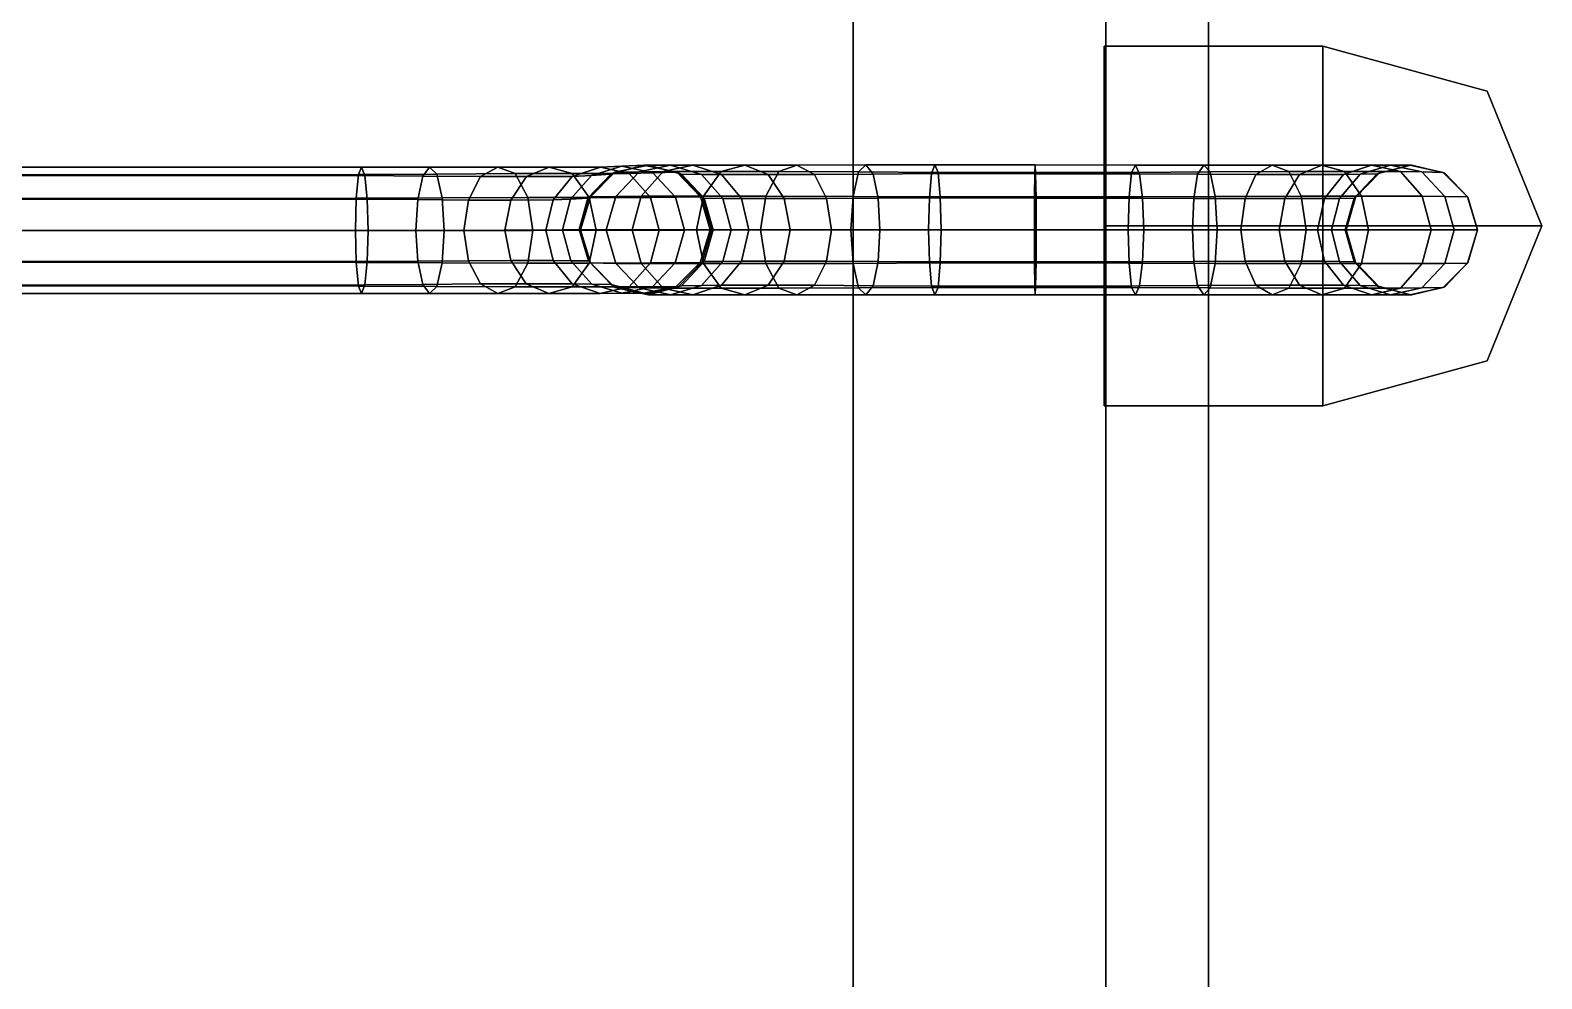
# Model space of a CAD drawing. Extents: x -9.3 to 15.5, y -7 to 5.4.
# Drawn here: x 13.558 to 14.754, y -0.292 to 0.458 of the extents above; entities that cross this region are included whole.
import ezdxf

# ---------------------------------------------------------------- set-up
doc = ezdxf.new("R2010")
doc.units = 0

msp = doc.modelspace()

# ---------------------------------------------------------------- linework, layer by layer
for points in [[(14.2088, 4.8, 5.5), (14.2088, -3.8, 5.5), (14.4902, -4.0814, 5.5), (14.4902, 5.0814, 5.5)], [(14.4902, 5.0814, 5.2631), (14.4902, -4.0814, 5.2631), (14.4088, -4, 5.2631), (14.4088, 5, 5.2631)], [(14.4902, 5.0814, 5.2631), (14.4902, 5.0814, 5.5), (14.4902, -4.0814, 5.5), (14.4902, -4.0814, 5.2631)], [(14.4088, -4, 1.1), (14.4088, -4), (14.4088, 5), (14.4088, 5, 1.1)], [(14.4088, -4, 5.2631), (14.4088, -4, 1.1), (14.4088, 5, 1.1), (14.4088, 5, 5.2631)], [(14.2088, -3.8, 4.7), (14.2088, 4.8, 4.7), (5.6088, 4.8, 4.7), (5.6088, -3.8, 4.7)], [(14.2088, 4.8, 4.7), (14.2088, -3.8, 4.7), (14.2088, -3.8, 5.5), (14.2088, 4.8, 5.5)], [(14.5807, 0.4457, 2.4909), (14.4076, 0.4457, 2.4909), (14.4076, 0.4457, 2.5937), (14.5807, 0.4457, 2.5937)], [(14.5807, 0.4457, 2.4909), (14.5807, 0.4457, 2.3881), (14.4076, 0.4457, 2.3881), (14.4076, 0.4457, 2.4909)], [(14.5807, 0.3035, 2.3881), (14.4076, 0.3035, 2.3881), (14.4076, 0.4457, 2.3881), (14.5807, 0.4457, 2.3881)], [(14.5807, 0.3035, 2.5937), (14.5807, 0.4457, 2.5937), (14.4076, 0.4457, 2.5937), (14.4076, 0.3035, 2.5937)], [(14.5807, 0.4457, 2.4909), (14.5807, 0.4457, 2.5937), (14.7106, 0.4101, 2.5937), (14.7106, 0.4101, 2.4909)], [(14.5807, 0.4457, 2.4909), (14.7106, 0.4101, 2.4909), (14.7106, 0.4101, 2.3881), (14.5807, 0.4457, 2.3881)], [(14.5807, 0.3035, 2.3881), (14.5807, 0.4457, 2.3881), (14.7106, 0.4101, 2.3881), (14.7538, 0.3035, 2.3881)], [(14.5807, 0.3035, 2.5937), (14.7538, 0.3035, 2.5937), (14.7106, 0.4101, 2.5937), (14.5807, 0.4457, 2.5937)], [(14.7538, 0.3035, 2.4909), (14.7106, 0.4101, 2.4909), (14.7106, 0.4101, 2.5937), (14.7538, 0.3035, 2.5937)], [(14.7538, 0.3035, 2.4909), (14.7538, 0.3035, 2.3881), (14.7106, 0.4101, 2.3881), (14.7106, 0.4101, 2.4909)], [(12.5581, 0.35, 4.825), (13.8199, 0.35, 4.8257), (13.8174, 0.3443, 4.8003), (12.5568, 0.344, 4.7997)], [(12.5581, 0.35, 4.825), (12.5594, 0.3435, 4.8502), (13.8225, 0.3433, 4.8508), (13.8199, 0.35, 4.8257)], [(13.8737, 0.35, 4.8386), (13.8794, 0.3446, 4.815), (13.8174, 0.3443, 4.8003), (13.8199, 0.35, 4.8257)], [(13.8737, 0.35, 4.8386), (13.8199, 0.35, 4.8257), (13.8225, 0.3433, 4.8508), (13.8682, 0.3429, 4.8617)], [(13.8737, 0.35, 4.8386), (13.8682, 0.3429, 4.8617), (13.914, 0.3425, 4.8726), (13.9276, 0.3499, 4.8516)], [(13.8737, 0.35, 4.8386), (13.9276, 0.3499, 4.8516), (13.9413, 0.3449, 4.8297), (13.8794, 0.3446, 4.815)], [(13.9682, 0.3499, 4.889), (13.9276, 0.3499, 4.8516), (13.914, 0.3425, 4.8726), (13.9503, 0.3425, 4.9052)], [(13.9682, 0.3499, 4.889), (13.9864, 0.3449, 4.8719), (13.9413, 0.3449, 4.8297), (13.9276, 0.3499, 4.8516)], [(13.9682, 0.3499, 4.889), (13.9503, 0.3425, 4.9052), (13.9866, 0.3425, 4.9379), (14.0088, 0.35, 4.9263)], [(13.9682, 0.3499, 4.889), (14.0088, 0.35, 4.9263), (14.0315, 0.345, 4.9141), (13.9864, 0.3449, 4.8719)], [(14.0259, 0.3508, 4.9792), (14.0088, 0.35, 4.9263), (13.9866, 0.3425, 4.9379), (14.0018, 0.3435, 4.9831)], [(14.0259, 0.3508, 4.9792), (14.0018, 0.3435, 4.9831), (14.0171, 0.3446, 5.0283), (14.0431, 0.3517, 5.032)], [(14.0259, 0.3508, 4.9792), (14.0504, 0.3455, 4.9747), (14.0315, 0.345, 4.9141), (14.0088, 0.35, 4.9263)], [(14.045, 0.3517, 5.2054), (14.0431, 0.3517, 5.032), (14.0171, 0.3446, 5.0283), (14.0187, 0.3453, 5.2018)], [(14.045, 0.3517, 5.2054), (14.0187, 0.3453, 5.2018), (14.0204, 0.346, 5.3754), (14.0469, 0.3517, 5.3789)], [(14.0644, 0.3517, 5.4324), (14.0469, 0.3517, 5.3789), (14.0204, 0.346, 5.3754), (14.0394, 0.3462, 5.4369)], [(14.0259, 0.3508, 4.9792), (14.0431, 0.3517, 5.032), (14.0693, 0.346, 5.0353), (14.0504, 0.3455, 4.9747)], [(14.0644, 0.3517, 5.4324), (14.0394, 0.3462, 5.4369), (14.0584, 0.3465, 5.4983), (14.0819, 0.3517, 5.4859)], [(14.045, 0.3517, 5.2054), (14.0712, 0.3453, 5.209), (14.0693, 0.346, 5.0353), (14.0431, 0.3517, 5.032)], [(14.045, 0.3517, 5.2054), (14.0469, 0.3517, 5.3789), (14.073, 0.3446, 5.3827), (14.0712, 0.3453, 5.209)], [(14.0644, 0.3517, 5.4324), (14.0889, 0.3443, 5.4284), (14.073, 0.3446, 5.3827), (14.0469, 0.3517, 5.3789)], [(14.1231, 0.3517, 5.5237), (14.0819, 0.3517, 5.4859), (14.0584, 0.3465, 5.4983), (14.1043, 0.3465, 5.5411)], [(14.0644, 0.3517, 5.4324), (14.0819, 0.3517, 5.4859), (14.1048, 0.3441, 5.4741), (14.0889, 0.3443, 5.4284)], [(14.1231, 0.3517, 5.5237), (14.1415, 0.3441, 5.5069), (14.1048, 0.3441, 5.4741), (14.0819, 0.3517, 5.4859)], [(14.1231, 0.3517, 5.5237), (14.1043, 0.3465, 5.5411), (14.1501, 0.3465, 5.5839), (14.1643, 0.3517, 5.5614)], [(14.1231, 0.3517, 5.5237), (14.1643, 0.3517, 5.5614), (14.1782, 0.3441, 5.5397), (14.1415, 0.3441, 5.5069)], [(14.2189, 0.3518, 5.5745), (14.1643, 0.3517, 5.5614), (14.1501, 0.3465, 5.5839), (14.2131, 0.3462, 5.5989)], [(14.2189, 0.3518, 5.5745), (14.2246, 0.3445, 5.5508), (14.1782, 0.3441, 5.5397), (14.1643, 0.3517, 5.5614)], [(14.2189, 0.3518, 5.5745), (14.2131, 0.3462, 5.5989), (14.2761, 0.3459, 5.6138), (14.2736, 0.3518, 5.5876)], [(14.2189, 0.3518, 5.5745), (14.2736, 0.3518, 5.5876), (14.271, 0.3449, 5.5618), (14.2246, 0.3445, 5.5508)], [(14.3529, 0.3518, 5.5875), (14.3532, 0.3448, 5.5616), (14.271, 0.3449, 5.5618), (14.2736, 0.3518, 5.5876)], [(14.3529, 0.3518, 5.5875), (14.2736, 0.3518, 5.5876), (14.2761, 0.3459, 5.6138), (14.3527, 0.3459, 5.6137)], [(14.3529, 0.3518, 5.5875), (14.3527, 0.3459, 5.6137), (14.4292, 0.3459, 5.6137), (14.4323, 0.3517, 5.5873)], [(14.3529, 0.3518, 5.5875), (14.4323, 0.3517, 5.5873), (14.4355, 0.3447, 5.5614), (14.3532, 0.3448, 5.5616)], [(14.4863, 0.3517, 5.5719), (14.4323, 0.3517, 5.5873), (14.4292, 0.3459, 5.6137), (14.4914, 0.3462, 5.5966)], [(14.4863, 0.3517, 5.5719), (14.4815, 0.3444, 5.5478), (14.4355, 0.3447, 5.5614), (14.4323, 0.3517, 5.5873)], [(14.4863, 0.3517, 5.5719), (14.5404, 0.3517, 5.5564), (14.5276, 0.3441, 5.5341), (14.4815, 0.3444, 5.5478)], [(14.4863, 0.3517, 5.5719), (14.4914, 0.3462, 5.5966), (14.5536, 0.3465, 5.5795), (14.5404, 0.3517, 5.5564)], [(14.5797, 0.3517, 5.5169), (14.5622, 0.3441, 5.4993), (14.5276, 0.3441, 5.5341), (14.5404, 0.3517, 5.5564)], [(14.5797, 0.3517, 5.5169), (14.5404, 0.3517, 5.5564), (14.5536, 0.3465, 5.5795), (14.5978, 0.3465, 5.535)], [(14.5797, 0.3517, 5.5169), (14.6191, 0.3517, 5.4773), (14.5968, 0.3441, 5.4644), (14.5622, 0.3441, 5.4993)], [(14.5797, 0.3517, 5.5169), (14.5978, 0.3465, 5.535), (14.642, 0.3465, 5.4906), (14.6191, 0.3517, 5.4773)], [(14.6342, 0.3517, 5.4232), (14.6101, 0.3444, 5.4183), (14.5968, 0.3441, 5.4644), (14.6191, 0.3517, 5.4773)], [(14.6342, 0.3517, 5.4232), (14.6494, 0.3517, 5.3691), (14.6235, 0.3447, 5.3722), (14.6101, 0.3444, 5.4183)], [(14.6342, 0.3517, 5.4232), (14.6191, 0.3517, 5.4773), (14.642, 0.3465, 5.4906), (14.6589, 0.3462, 5.4284)], [(14.6502, 0.3517, 2.5996), (14.6243, 0.345, 2.6011), (14.6235, 0.3447, 5.3722), (14.6494, 0.3517, 5.3691)], [(14.6502, 0.3517, 2.5996), (14.651, 0.3517, -0.1699), (14.6251, 0.3453, -0.1699), (14.6243, 0.345, 2.6011)], [(14.6342, 0.3517, 5.4232), (14.6589, 0.3462, 5.4284), (14.6757, 0.3459, 5.3661), (14.6494, 0.3517, 5.3691)], [(14.6502, 0.3517, 2.5996), (14.6494, 0.3517, 5.3691), (14.6757, 0.3459, 5.3661), (14.6763, 0.3456, 2.5981)], [(14.6502, 0.3517, 2.5996), (14.6763, 0.3456, 2.5981), (14.677, 0.3453, -0.1699), (14.651, 0.3517, -0.1699)], [(12.556, 0.3252, 4.7814), (12.5568, 0.344, 4.7997), (13.8174, 0.3443, 4.8003), (13.8157, 0.3254, 4.7816)], [(12.5603, 0.3248, 4.868), (13.8243, 0.3246, 4.8684), (13.8225, 0.3433, 4.8508), (12.5594, 0.3435, 4.8502)], [(13.8835, 0.3257, 4.7975), (13.8157, 0.3254, 4.7816), (13.8174, 0.3443, 4.8003), (13.8794, 0.3446, 4.815)], [(13.8644, 0.3243, 4.8774), (13.8682, 0.3429, 4.8617), (13.8225, 0.3433, 4.8508), (13.8243, 0.3246, 4.8684)], [(13.8644, 0.3243, 4.8774), (13.9045, 0.324, 4.8865), (13.914, 0.3425, 4.8726), (13.8682, 0.3429, 4.8617)], [(13.8835, 0.3257, 4.7975), (13.8794, 0.3446, 4.815), (13.9413, 0.3449, 4.8297), (13.9514, 0.3259, 4.8133)], [(13.938, 0.324, 4.9158), (13.9503, 0.3425, 4.9052), (13.914, 0.3425, 4.8726), (13.9045, 0.324, 4.8865)], [(13.938, 0.324, 4.9158), (13.9715, 0.3241, 4.9452), (13.9866, 0.3425, 4.9379), (13.9503, 0.3425, 4.9052)], [(13.9999, 0.326, 4.8591), (13.9514, 0.3259, 4.8133), (13.9413, 0.3449, 4.8297), (13.9864, 0.3449, 4.8719)], [(13.9853, 0.3248, 4.9852), (14.0018, 0.3435, 4.9831), (13.9866, 0.3425, 4.9379), (13.9715, 0.3241, 4.9452)], [(13.9853, 0.3248, 4.9852), (13.999, 0.3255, 5.0253), (14.0171, 0.3446, 5.0283), (14.0018, 0.3435, 4.9831)], [(13.9999, 0.326, 4.8591), (13.9864, 0.3449, 4.8719), (14.0315, 0.345, 4.9141), (14.0484, 0.326, 4.9048)], [(14, 0.3261, 5.1992), (14.0187, 0.3453, 5.2018), (14.0171, 0.3446, 5.0283), (13.999, 0.3255, 5.0253)], [(14, 0.3261, 5.1992), (14.001, 0.3266, 5.3732), (14.0204, 0.346, 5.3754), (14.0187, 0.3453, 5.2018)], [(14.0211, 0.3268, 5.4405), (14.0394, 0.3462, 5.4369), (14.0204, 0.346, 5.3754), (14.001, 0.3266, 5.3732)], [(14.0211, 0.3268, 5.4405), (14.0411, 0.327, 5.5078), (14.0584, 0.3465, 5.4983), (14.0394, 0.3462, 5.4369)], [(14.0683, 0.3263, 4.9711), (14.0484, 0.326, 4.9048), (14.0315, 0.345, 4.9141), (14.0504, 0.3455, 4.9747)], [(14.0905, 0.327, 5.5543), (14.1043, 0.3465, 5.5411), (14.0584, 0.3465, 5.4983), (14.0411, 0.327, 5.5078)], [(14.0683, 0.3263, 4.9711), (14.0504, 0.3455, 4.9747), (14.0693, 0.346, 5.0353), (14.0881, 0.3266, 5.0373)], [(14.0896, 0.326, 5.2115), (14.0881, 0.3266, 5.0373), (14.0693, 0.346, 5.0353), (14.0712, 0.3453, 5.209)], [(14.0896, 0.326, 5.2115), (14.0712, 0.3453, 5.209), (14.073, 0.3446, 5.3827), (14.0911, 0.3255, 5.3858)], [(14.1057, 0.3253, 5.4262), (14.0911, 0.3255, 5.3858), (14.073, 0.3446, 5.3827), (14.0889, 0.3443, 5.4284)], [(14.1057, 0.3253, 5.4262), (14.0889, 0.3443, 5.4284), (14.1048, 0.3441, 5.4741), (14.1204, 0.3251, 5.4666)], [(14.0905, 0.327, 5.5543), (14.1398, 0.327, 5.6008), (14.1501, 0.3465, 5.5839), (14.1043, 0.3465, 5.5411)], [(14.1542, 0.3251, 5.496), (14.1204, 0.3251, 5.4666), (14.1048, 0.3441, 5.4741), (14.1415, 0.3441, 5.5069)], [(14.2088, 0.3267, 5.6169), (14.2131, 0.3462, 5.5989), (14.1501, 0.3465, 5.5839), (14.1398, 0.327, 5.6008)], [(14.1542, 0.3251, 5.496), (14.1415, 0.3441, 5.5069), (14.1782, 0.3441, 5.5397), (14.1879, 0.3251, 5.5254)], [(14.2286, 0.3254, 5.5345), (14.1879, 0.3251, 5.5254), (14.1782, 0.3441, 5.5397), (14.2246, 0.3445, 5.5508)], [(14.2088, 0.3267, 5.6169), (14.2778, 0.3265, 5.633), (14.2761, 0.3459, 5.6138), (14.2131, 0.3462, 5.5989)], [(14.2286, 0.3254, 5.5345), (14.2246, 0.3445, 5.5508), (14.271, 0.3449, 5.5618), (14.2692, 0.3257, 5.5437)], [(14.3536, 0.3256, 5.5435), (14.2692, 0.3257, 5.5437), (14.271, 0.3449, 5.5618), (14.3532, 0.3448, 5.5616)], [(14.3525, 0.3265, 5.633), (14.3527, 0.3459, 5.6137), (14.2761, 0.3459, 5.6138), (14.2778, 0.3265, 5.633)], [(14.3525, 0.3265, 5.633), (14.4273, 0.3265, 5.6329), (14.4292, 0.3459, 5.6137), (14.3527, 0.3459, 5.6137)], [(14.3536, 0.3256, 5.5435), (14.3532, 0.3448, 5.5616), (14.4355, 0.3447, 5.5614), (14.4379, 0.3255, 5.5433)], [(14.4953, 0.3268, 5.6148), (14.4914, 0.3462, 5.5966), (14.4292, 0.3459, 5.6137), (14.4273, 0.3265, 5.6329)], [(14.4785, 0.3253, 5.5312), (14.4379, 0.3255, 5.5433), (14.4355, 0.3447, 5.5614), (14.4815, 0.3444, 5.5478)], [(14.4785, 0.3253, 5.5312), (14.4815, 0.3444, 5.5478), (14.5276, 0.3441, 5.5341), (14.519, 0.3251, 5.5192)], [(14.4953, 0.3268, 5.6148), (14.5634, 0.327, 5.5966), (14.5536, 0.3465, 5.5795), (14.4914, 0.3462, 5.5966)], [(14.5505, 0.3251, 5.4874), (14.519, 0.3251, 5.5192), (14.5276, 0.3441, 5.5341), (14.5622, 0.3441, 5.4993)], [(14.5505, 0.3251, 5.4874), (14.5622, 0.3441, 5.4993), (14.5968, 0.3441, 5.4644), (14.582, 0.3251, 5.4557)], [(14.6113, 0.327, 5.5486), (14.5978, 0.3465, 5.535), (14.5536, 0.3465, 5.5795), (14.5634, 0.327, 5.5966)], [(14.5937, 0.3253, 5.4152), (14.582, 0.3251, 5.4557), (14.5968, 0.3441, 5.4644), (14.6101, 0.3444, 5.4183)], [(14.5937, 0.3253, 5.4152), (14.6101, 0.3444, 5.4183), (14.6235, 0.3447, 5.3722), (14.6054, 0.3256, 5.3746)], [(14.6113, 0.327, 5.5486), (14.6591, 0.327, 5.5005), (14.642, 0.3465, 5.4906), (14.5978, 0.3465, 5.535)], [(14.606, 0.3258, 2.6023), (14.6054, 0.3256, 5.3746), (14.6235, 0.3447, 5.3722), (14.6243, 0.345, 2.6011)], [(14.606, 0.3258, 2.6023), (14.6243, 0.345, 2.6011), (14.6251, 0.3453, -0.1699), (14.6065, 0.326, -0.1699)], [(14.677, 0.3267, 5.4323), (14.6589, 0.3462, 5.4284), (14.642, 0.3465, 5.4906), (14.6591, 0.327, 5.5005)], [(14.677, 0.3267, 5.4323), (14.695, 0.3265, 5.3642), (14.6757, 0.3459, 5.3661), (14.6589, 0.3462, 5.4284)], [(14.6952, 0.3263, 2.5971), (14.6763, 0.3456, 2.5981), (14.6757, 0.3459, 5.3661), (14.695, 0.3265, 5.3642)], [(14.6952, 0.3263, 2.5971), (14.6955, 0.326, -0.1699), (14.677, 0.3453, -0.1699), (14.6763, 0.3456, 2.5981)], [(12.556, 0.3252, 4.7814), (13.8157, 0.3254, 4.7816), (13.815, 0.3, 4.774), (12.5557, 0.3, 4.774)], [(12.5603, 0.3248, 4.868), (12.5607, 0.3, 4.875), (13.825, 0.3, 4.8753), (13.8243, 0.3246, 4.8684)], [(13.8835, 0.3257, 4.7975), (13.8853, 0.3, 4.7902), (13.815, 0.3, 4.774), (13.8157, 0.3254, 4.7816)], [(13.8644, 0.3243, 4.8774), (13.8243, 0.3246, 4.8684), (13.825, 0.3, 4.8753), (13.8629, 0.3, 4.8835)], [(13.8644, 0.3243, 4.8774), (13.8629, 0.3, 4.8835), (13.9008, 0.3, 4.8916), (13.9045, 0.324, 4.8865)], [(13.8835, 0.3257, 4.7975), (13.9514, 0.3259, 4.8133), (13.9555, 0.3, 4.8064), (13.8853, 0.3, 4.7902)], [(13.938, 0.324, 4.9158), (13.9045, 0.324, 4.8865), (13.9008, 0.3, 4.8916), (13.9333, 0.3001, 4.9197)], [(13.938, 0.324, 4.9158), (13.9333, 0.3001, 4.9197), (13.9657, 0.3001, 4.9477), (13.9715, 0.3241, 4.9452)], [(13.9999, 0.326, 4.8591), (14.0054, 0.3001, 4.8536), (13.9555, 0.3, 4.8064), (13.9514, 0.3259, 4.8133)], [(13.9853, 0.3248, 4.9852), (13.9715, 0.3241, 4.9452), (13.9657, 0.3001, 4.9477), (13.9789, 0.3004, 4.9858)], [(13.9853, 0.3248, 4.9852), (13.9789, 0.3004, 4.9858), (13.9921, 0.3006, 5.0238), (13.999, 0.3255, 5.0253)], [(14, 0.3261, 5.1992), (13.999, 0.3255, 5.0253), (13.9921, 0.3006, 5.0238), (13.9926, 0.3005, 5.1981)], [(14, 0.3261, 5.1992), (13.9926, 0.3005, 5.1981), (13.9931, 0.3004, 5.3724), (14.001, 0.3266, 5.3732)], [(14.0211, 0.3268, 5.4405), (14.001, 0.3266, 5.3732), (13.9931, 0.3004, 5.3724), (14.0135, 0.3004, 5.4421)], [(13.9999, 0.326, 4.8591), (14.0484, 0.326, 4.9048), (14.0554, 0.3001, 4.9008), (14.0054, 0.3001, 4.8536)], [(14.0211, 0.3268, 5.4405), (14.0135, 0.3004, 5.4421), (14.0339, 0.3003, 5.5118), (14.0411, 0.327, 5.5078)], [(14.0905, 0.327, 5.5543), (14.0411, 0.327, 5.5078), (14.0339, 0.3003, 5.5118), (14.0848, 0.3003, 5.5598)], [(14.0683, 0.3263, 4.9711), (14.0755, 0.3002, 4.9694), (14.0554, 0.3001, 4.9008), (14.0484, 0.326, 4.9048)], [(14.0683, 0.3263, 4.9711), (14.0881, 0.3266, 5.0373), (14.0956, 0.3004, 5.038), (14.0755, 0.3002, 4.9694)], [(14.0905, 0.327, 5.5543), (14.0848, 0.3003, 5.5598), (14.1356, 0.3003, 5.6078), (14.1398, 0.327, 5.6008)], [(14.0896, 0.326, 5.2115), (14.0969, 0.3004, 5.2126), (14.0956, 0.3004, 5.038), (14.0881, 0.3266, 5.0373)], [(14.0896, 0.326, 5.2115), (14.0911, 0.3255, 5.3858), (14.0981, 0.3004, 5.3871), (14.0969, 0.3004, 5.2126)], [(14.1057, 0.3253, 5.4262), (14.1123, 0.3004, 5.4255), (14.0981, 0.3004, 5.3871), (14.0911, 0.3255, 5.3858)], [(14.1057, 0.3253, 5.4262), (14.1204, 0.3251, 5.4666), (14.1264, 0.3003, 5.4638), (14.1123, 0.3004, 5.4255)], [(14.1542, 0.3251, 5.496), (14.1591, 0.3003, 5.4919), (14.1264, 0.3003, 5.4638), (14.1204, 0.3251, 5.4666)], [(14.2088, 0.3267, 5.6169), (14.1398, 0.327, 5.6008), (14.1356, 0.3003, 5.6078), (14.207, 0.3003, 5.6243)], [(14.1542, 0.3251, 5.496), (14.1879, 0.3251, 5.5254), (14.1917, 0.3003, 5.5201), (14.1591, 0.3003, 5.4919)], [(14.2286, 0.3254, 5.5345), (14.2301, 0.3003, 5.5283), (14.1917, 0.3003, 5.5201), (14.1879, 0.3251, 5.5254)], [(14.2088, 0.3267, 5.6169), (14.207, 0.3003, 5.6243), (14.2784, 0.3003, 5.6408), (14.2778, 0.3265, 5.633)], [(14.2286, 0.3254, 5.5345), (14.2692, 0.3257, 5.5437), (14.2684, 0.3003, 5.5365), (14.2301, 0.3003, 5.5283)], [(14.3536, 0.3256, 5.5435), (14.3537, 0.3003, 5.5364), (14.2684, 0.3003, 5.5365), (14.2692, 0.3257, 5.5437)], [(14.3525, 0.3265, 5.633), (14.2778, 0.3265, 5.633), (14.2784, 0.3003, 5.6408), (14.3525, 0.3003, 5.6408)], [(14.3525, 0.3265, 5.633), (14.3525, 0.3003, 5.6408), (14.4265, 0.3003, 5.6408), (14.4273, 0.3265, 5.6329)], [(14.3536, 0.3256, 5.5435), (14.4379, 0.3255, 5.5433), (14.439, 0.3003, 5.5362), (14.3537, 0.3003, 5.5364)], [(14.4953, 0.3268, 5.6148), (14.4273, 0.3265, 5.6329), (14.4265, 0.3003, 5.6408), (14.497, 0.3003, 5.6222)], [(14.4785, 0.3253, 5.5312), (14.4774, 0.3003, 5.5249), (14.439, 0.3003, 5.5362), (14.4379, 0.3255, 5.5433)], [(14.4785, 0.3253, 5.5312), (14.519, 0.3251, 5.5192), (14.5158, 0.3003, 5.5135), (14.4774, 0.3003, 5.5249)], [(14.4953, 0.3268, 5.6148), (14.497, 0.3003, 5.6222), (14.5675, 0.3003, 5.6037), (14.5634, 0.327, 5.5966)], [(14.5505, 0.3251, 5.4874), (14.5461, 0.3003, 5.483), (14.5158, 0.3003, 5.5135), (14.519, 0.3251, 5.5192)], [(14.5505, 0.3251, 5.4874), (14.582, 0.3251, 5.4557), (14.5763, 0.3003, 5.4524), (14.5461, 0.3003, 5.483)], [(14.6113, 0.327, 5.5486), (14.5634, 0.327, 5.5966), (14.5675, 0.3003, 5.6037), (14.6168, 0.3003, 5.5542)], [(14.5937, 0.3253, 5.4152), (14.5873, 0.3003, 5.414), (14.5763, 0.3003, 5.4524), (14.582, 0.3251, 5.4557)], [(14.5937, 0.3253, 5.4152), (14.6054, 0.3256, 5.3746), (14.5983, 0.3003, 5.3756), (14.5873, 0.3003, 5.414)], [(14.606, 0.3258, 2.6023), (14.5987, 0.3003, 2.6028), (14.5983, 0.3003, 5.3756), (14.6054, 0.3256, 5.3746)], [(14.606, 0.3258, 2.6023), (14.6065, 0.326, -0.1699), (14.5991, 0.3003, -0.1699), (14.5987, 0.3003, 2.6028)], [(14.6113, 0.327, 5.5486), (14.6168, 0.3003, 5.5542), (14.6662, 0.3003, 5.5046), (14.6591, 0.327, 5.5005)], [(14.677, 0.3267, 5.4323), (14.6591, 0.327, 5.5005), (14.6662, 0.3003, 5.5046), (14.6845, 0.3003, 5.434)], [(14.677, 0.3267, 5.4323), (14.6845, 0.3003, 5.434), (14.7029, 0.3003, 5.3634), (14.695, 0.3265, 5.3642)], [(14.6952, 0.3263, 2.5971), (14.695, 0.3265, 5.3642), (14.7029, 0.3003, 5.3634), (14.7029, 0.3003, 2.5968)], [(14.6952, 0.3263, 2.5971), (14.7029, 0.3003, 2.5968), (14.7029, 0.3003, -0.1699), (14.6955, 0.326, -0.1699)], [(12.556, 0.2748, 4.7814), (12.5557, 0.3, 4.774), (13.815, 0.3, 4.774), (13.8157, 0.2746, 4.7816)], [(12.5603, 0.2753, 4.868), (13.8243, 0.2754, 4.8684), (13.825, 0.3, 4.8753), (12.5607, 0.3, 4.875)], [(13.8835, 0.2744, 4.7975), (13.8157, 0.2746, 4.7816), (13.815, 0.3, 4.774), (13.8853, 0.3, 4.7902)], [(13.8644, 0.2757, 4.8774), (13.8629, 0.3, 4.8835), (13.825, 0.3, 4.8753), (13.8243, 0.2754, 4.8684)], [(13.8644, 0.2757, 4.8774), (13.9045, 0.276, 4.8865), (13.9008, 0.3, 4.8916), (13.8629, 0.3, 4.8835)], [(13.8835, 0.2744, 4.7975), (13.8853, 0.3, 4.7902), (13.9555, 0.3, 4.8064), (13.9514, 0.2741, 4.8133)], [(13.938, 0.2761, 4.9157), (13.9333, 0.3001, 4.9197), (13.9008, 0.3, 4.8916), (13.9045, 0.276, 4.8865)], [(13.938, 0.2761, 4.9157), (13.9714, 0.2761, 4.9449), (13.9657, 0.3001, 4.9477), (13.9333, 0.3001, 4.9197)], [(13.9999, 0.2741, 4.859), (13.9514, 0.2741, 4.8133), (13.9555, 0.3, 4.8064), (14.0054, 0.3001, 4.8536)], [(13.9854, 0.276, 4.985), (13.9789, 0.3004, 4.9858), (13.9657, 0.3001, 4.9477), (13.9714, 0.2761, 4.9449)], [(13.9854, 0.276, 4.985), (13.9994, 0.2759, 5.025), (13.9921, 0.3006, 5.0238), (13.9789, 0.3004, 4.9858)], [(14.0002, 0.275, 5.1991), (13.9926, 0.3005, 5.1981), (13.9921, 0.3006, 5.0238), (13.9994, 0.2759, 5.025)], [(14.0002, 0.275, 5.1991), (14.001, 0.2742, 5.3732), (13.9931, 0.3004, 5.3724), (13.9926, 0.3005, 5.1981)], [(14.021, 0.2739, 5.4405), (14.0135, 0.3004, 5.4421), (13.9931, 0.3004, 5.3724), (14.001, 0.2742, 5.3732)], [(13.9999, 0.2741, 4.859), (14.0054, 0.3001, 4.8536), (14.0554, 0.3001, 4.9008), (14.0484, 0.2742, 4.9047)], [(14.021, 0.2739, 5.4405), (14.0411, 0.2737, 5.5078), (14.0339, 0.3003, 5.5118), (14.0135, 0.3004, 5.4421)], [(14.0905, 0.2737, 5.5543), (14.0848, 0.3003, 5.5598), (14.0339, 0.3003, 5.5118), (14.0411, 0.2737, 5.5078)], [(14.0681, 0.2744, 4.9709), (14.0484, 0.2742, 4.9047), (14.0554, 0.3001, 4.9008), (14.0755, 0.3002, 4.9694)], [(14.0681, 0.2744, 4.9709), (14.0755, 0.3002, 4.9694), (14.0956, 0.3004, 5.038), (14.0878, 0.2746, 5.0371)], [(14.0905, 0.2737, 5.5543), (14.1398, 0.2737, 5.6008), (14.1356, 0.3003, 5.6078), (14.0848, 0.3003, 5.5598)], [(14.0894, 0.2749, 5.2115), (14.0878, 0.2746, 5.0371), (14.0956, 0.3004, 5.038), (14.0969, 0.3004, 5.2126)], [(14.0894, 0.2749, 5.2115), (14.0969, 0.3004, 5.2126), (14.0981, 0.3004, 5.3871), (14.0911, 0.2753, 5.3858)], [(14.1058, 0.2754, 5.4262), (14.0911, 0.2753, 5.3858), (14.0981, 0.3004, 5.3871), (14.1123, 0.3004, 5.4255)], [(14.1058, 0.2754, 5.4262), (14.1123, 0.3004, 5.4255), (14.1264, 0.3003, 5.4638), (14.1204, 0.2756, 5.4666)], [(14.1542, 0.2756, 5.496), (14.1204, 0.2756, 5.4666), (14.1264, 0.3003, 5.4638), (14.1591, 0.3003, 5.4919)], [(14.2088, 0.2739, 5.6169), (14.207, 0.3003, 5.6243), (14.1356, 0.3003, 5.6078), (14.1398, 0.2737, 5.6008)], [(14.1542, 0.2756, 5.496), (14.1591, 0.3003, 5.4919), (14.1917, 0.3003, 5.5201), (14.1879, 0.2756, 5.5254)], [(14.2286, 0.2753, 5.5345), (14.1879, 0.2756, 5.5254), (14.1917, 0.3003, 5.5201), (14.2301, 0.3003, 5.5283)], [(14.2088, 0.2739, 5.6169), (14.2778, 0.2742, 5.633), (14.2784, 0.3003, 5.6408), (14.207, 0.3003, 5.6243)], [(14.2286, 0.2753, 5.5345), (14.2301, 0.3003, 5.5283), (14.2684, 0.3003, 5.5365), (14.2692, 0.275, 5.5437)], [(14.3536, 0.2751, 5.5435), (14.2692, 0.275, 5.5437), (14.2684, 0.3003, 5.5365), (14.3537, 0.3003, 5.5364)], [(14.3525, 0.2742, 5.633), (14.3525, 0.3003, 5.6408), (14.2784, 0.3003, 5.6408), (14.2778, 0.2742, 5.633)], [(14.3525, 0.2742, 5.633), (14.4273, 0.2741, 5.6329), (14.4265, 0.3003, 5.6408), (14.3525, 0.3003, 5.6408)], [(14.3536, 0.2751, 5.5435), (14.3537, 0.3003, 5.5364), (14.439, 0.3003, 5.5362), (14.4379, 0.2751, 5.5433)], [(14.5807, 0.3035, 2.3881), (14.5807, 0.1612, 2.3881), (14.4076, 0.1612, 2.3881), (14.4076, 0.3035, 2.3881)], [(14.5807, 0.3035, 2.5937), (14.4076, 0.3035, 2.5937), (14.4076, 0.1612, 2.5937), (14.5807, 0.1612, 2.5937)], [(14.4953, 0.2739, 5.6148), (14.497, 0.3003, 5.6222), (14.4265, 0.3003, 5.6408), (14.4273, 0.2741, 5.6329)], [(14.4785, 0.2754, 5.5312), (14.4379, 0.2751, 5.5433), (14.439, 0.3003, 5.5362), (14.4774, 0.3003, 5.5249)], [(14.4785, 0.2754, 5.5312), (14.4774, 0.3003, 5.5249), (14.5158, 0.3003, 5.5135), (14.519, 0.2756, 5.5192)], [(14.4953, 0.2739, 5.6148), (14.5634, 0.2737, 5.5966), (14.5675, 0.3003, 5.6037), (14.497, 0.3003, 5.6222)], [(14.5505, 0.2756, 5.4874), (14.519, 0.2756, 5.5192), (14.5158, 0.3003, 5.5135), (14.5461, 0.3003, 5.483)], [(14.5505, 0.2756, 5.4874), (14.5461, 0.3003, 5.483), (14.5763, 0.3003, 5.4524), (14.582, 0.2756, 5.4557)], [(14.6113, 0.2737, 5.5486), (14.6168, 0.3003, 5.5542), (14.5675, 0.3003, 5.6037), (14.5634, 0.2737, 5.5966)], [(14.5937, 0.2754, 5.4152), (14.582, 0.2756, 5.4557), (14.5763, 0.3003, 5.4524), (14.5873, 0.3003, 5.414)], [(14.5807, 0.3035, 2.3881), (14.7538, 0.3035, 2.3881), (14.7106, 0.1968, 2.3881), (14.5807, 0.1612, 2.3881)], [(14.5807, 0.3035, 2.5937), (14.5807, 0.1612, 2.5937), (14.7106, 0.1968, 2.5937), (14.7538, 0.3035, 2.5937)], [(14.5937, 0.2754, 5.4152), (14.5873, 0.3003, 5.414), (14.5983, 0.3003, 5.3756), (14.6054, 0.2751, 5.3746)], [(14.606, 0.2749, 2.6023), (14.6054, 0.2751, 5.3746), (14.5983, 0.3003, 5.3756), (14.5987, 0.3003, 2.6028)], [(14.606, 0.2749, 2.6023), (14.5987, 0.3003, 2.6028), (14.5991, 0.3003, -0.1699), (14.6065, 0.2747, -0.1699)], [(14.6113, 0.2737, 5.5486), (14.6591, 0.2737, 5.5005), (14.6662, 0.3003, 5.5046), (14.6168, 0.3003, 5.5542)], [(14.677, 0.2739, 5.4323), (14.6845, 0.3003, 5.434), (14.6662, 0.3003, 5.5046), (14.6591, 0.2737, 5.5005)], [(14.677, 0.2739, 5.4323), (14.695, 0.2741, 5.3642), (14.7029, 0.3003, 5.3634), (14.6845, 0.3003, 5.434)], [(14.6952, 0.2744, 2.5971), (14.7029, 0.3003, 2.5968), (14.7029, 0.3003, 5.3634), (14.695, 0.2741, 5.3642)], [(14.6952, 0.2744, 2.5971), (14.6955, 0.2747, -0.1699), (14.7029, 0.3003, -0.1699), (14.7029, 0.3003, 2.5968)], [(14.7538, 0.3035, 2.4909), (14.7538, 0.3035, 2.5937), (14.7106, 0.1968, 2.5937), (14.7106, 0.1968, 2.4909)], [(14.7538, 0.3035, 2.4909), (14.7106, 0.1968, 2.4909), (14.7106, 0.1968, 2.3881), (14.7538, 0.3035, 2.3881)], [(12.5603, 0.2753, 4.868), (12.5594, 0.2566, 4.8502), (13.8225, 0.2568, 4.8508), (13.8243, 0.2754, 4.8684)], [(13.8644, 0.2757, 4.8774), (13.8243, 0.2754, 4.8684), (13.8225, 0.2568, 4.8508), (13.8682, 0.2572, 4.8617)], [(13.8644, 0.2757, 4.8774), (13.8682, 0.2572, 4.8617), (13.914, 0.2576, 4.8726), (13.9045, 0.276, 4.8865)], [(13.938, 0.2761, 4.9157), (13.9045, 0.276, 4.8865), (13.914, 0.2576, 4.8726), (13.9502, 0.2576, 4.905)], [(13.938, 0.2761, 4.9157), (13.9502, 0.2576, 4.905), (13.9864, 0.2576, 4.9375), (13.9714, 0.2761, 4.9449)], [(13.9854, 0.276, 4.985), (13.9714, 0.2761, 4.9449), (13.9864, 0.2576, 4.9375), (14.002, 0.2574, 4.9827)], [(13.9854, 0.276, 4.985), (14.002, 0.2574, 4.9827), (14.0175, 0.2572, 5.0278), (13.9994, 0.2759, 5.025)], [(14.0002, 0.275, 5.1991), (13.9994, 0.2759, 5.025), (14.0175, 0.2572, 5.0278), (14.0189, 0.256, 5.2016)], [(14.0894, 0.2749, 5.2115), (14.0911, 0.2753, 5.3858), (14.073, 0.2561, 5.3827), (14.071, 0.2559, 5.2088)], [(14.1058, 0.2754, 5.4262), (14.0889, 0.2564, 5.4284), (14.073, 0.2561, 5.3827), (14.0911, 0.2753, 5.3858)], [(14.1058, 0.2754, 5.4262), (14.1204, 0.2756, 5.4666), (14.1048, 0.2566, 5.4741), (14.0889, 0.2564, 5.4284)], [(14.1542, 0.2756, 5.496), (14.1415, 0.2566, 5.5069), (14.1048, 0.2566, 5.4741), (14.1204, 0.2756, 5.4666)], [(14.1542, 0.2756, 5.496), (14.1879, 0.2756, 5.5254), (14.1782, 0.2566, 5.5397), (14.1415, 0.2566, 5.5069)], [(14.2286, 0.2753, 5.5345), (14.2246, 0.2562, 5.5508), (14.1782, 0.2566, 5.5397), (14.1879, 0.2756, 5.5254)], [(14.2286, 0.2753, 5.5345), (14.2692, 0.275, 5.5437), (14.271, 0.2558, 5.5618), (14.2246, 0.2562, 5.5508)], [(14.4785, 0.2754, 5.5312), (14.4815, 0.2563, 5.5478), (14.4355, 0.256, 5.5614), (14.4379, 0.2751, 5.5433)], [(14.4785, 0.2754, 5.5312), (14.519, 0.2756, 5.5192), (14.5276, 0.2566, 5.5341), (14.4815, 0.2563, 5.5478)], [(14.5505, 0.2756, 5.4874), (14.5622, 0.2566, 5.4993), (14.5276, 0.2566, 5.5341), (14.519, 0.2756, 5.5192)], [(14.5505, 0.2756, 5.4874), (14.582, 0.2756, 5.4557), (14.5968, 0.2566, 5.4644), (14.5622, 0.2566, 5.4993)], [(14.5937, 0.2754, 5.4152), (14.6101, 0.2563, 5.4183), (14.5968, 0.2566, 5.4644), (14.582, 0.2756, 5.4557)], [(14.5937, 0.2754, 5.4152), (14.6054, 0.2751, 5.3746), (14.6235, 0.256, 5.3722), (14.6101, 0.2563, 5.4183)], [(12.556, 0.2748, 4.7814), (13.8157, 0.2746, 4.7816), (13.8174, 0.2558, 4.8003), (12.5568, 0.2561, 4.7997)], [(13.8835, 0.2744, 4.7975), (13.8794, 0.2555, 4.815), (13.8174, 0.2558, 4.8003), (13.8157, 0.2746, 4.7816)], [(13.8835, 0.2744, 4.7975), (13.9514, 0.2741, 4.8133), (13.9413, 0.2552, 4.8297), (13.8794, 0.2555, 4.815)], [(13.9999, 0.2741, 4.859), (13.9864, 0.2552, 4.8718), (13.9413, 0.2552, 4.8297), (13.9514, 0.2741, 4.8133)], [(13.9999, 0.2741, 4.859), (14.0484, 0.2742, 4.9047), (14.0315, 0.2552, 4.9139), (13.9864, 0.2552, 4.8718)], [(14.0002, 0.275, 5.1991), (14.0189, 0.256, 5.2016), (14.0204, 0.2547, 5.3754), (14.001, 0.2742, 5.3732)], [(14.021, 0.2739, 5.4405), (14.001, 0.2742, 5.3732), (14.0204, 0.2547, 5.3754), (14.0394, 0.2545, 5.4369)], [(14.021, 0.2739, 5.4405), (14.0394, 0.2545, 5.4369), (14.0584, 0.2542, 5.4983), (14.0411, 0.2737, 5.5078)], [(14.0681, 0.2744, 4.9709), (14.0502, 0.2554, 4.9744), (14.0315, 0.2552, 4.9139), (14.0484, 0.2742, 4.9047)], [(14.0905, 0.2737, 5.5543), (14.0411, 0.2737, 5.5078), (14.0584, 0.2542, 5.4983), (14.1043, 0.2542, 5.5411)], [(14.0681, 0.2744, 4.9709), (14.0878, 0.2746, 5.0371), (14.0689, 0.2557, 5.0349), (14.0502, 0.2554, 4.9744)], [(14.0894, 0.2749, 5.2115), (14.071, 0.2559, 5.2088), (14.0689, 0.2557, 5.0349), (14.0878, 0.2746, 5.0371)], [(14.0905, 0.2737, 5.5543), (14.1043, 0.2542, 5.5411), (14.1501, 0.2542, 5.5839), (14.1398, 0.2737, 5.6008)], [(14.2088, 0.2739, 5.6169), (14.1398, 0.2737, 5.6008), (14.1501, 0.2542, 5.5839), (14.2131, 0.2545, 5.5989)], [(14.2088, 0.2739, 5.6169), (14.2131, 0.2545, 5.5989), (14.2761, 0.2548, 5.6138), (14.2778, 0.2742, 5.633)], [(14.3536, 0.2751, 5.5435), (14.3532, 0.2559, 5.5616), (14.271, 0.2558, 5.5618), (14.2692, 0.275, 5.5437)], [(14.3525, 0.2742, 5.633), (14.2778, 0.2742, 5.633), (14.2761, 0.2548, 5.6138), (14.3527, 0.2548, 5.6137)], [(14.3525, 0.2742, 5.633), (14.3527, 0.2548, 5.6137), (14.4292, 0.2547, 5.6137), (14.4273, 0.2741, 5.6329)], [(14.3536, 0.2751, 5.5435), (14.4379, 0.2751, 5.5433), (14.4355, 0.256, 5.5614), (14.3532, 0.2559, 5.5616)], [(14.4953, 0.2739, 5.6148), (14.4273, 0.2741, 5.6329), (14.4292, 0.2547, 5.6137), (14.4914, 0.2545, 5.5966)], [(14.4953, 0.2739, 5.6148), (14.4914, 0.2545, 5.5966), (14.5536, 0.2542, 5.5795), (14.5634, 0.2737, 5.5966)], [(14.6113, 0.2737, 5.5486), (14.5634, 0.2737, 5.5966), (14.5536, 0.2542, 5.5795), (14.5978, 0.2542, 5.535)], [(14.6113, 0.2737, 5.5486), (14.5978, 0.2542, 5.535), (14.642, 0.2542, 5.4906), (14.6591, 0.2737, 5.5005)], [(14.606, 0.2749, 2.6023), (14.6243, 0.2557, 2.6011), (14.6235, 0.256, 5.3722), (14.6054, 0.2751, 5.3746)], [(14.606, 0.2749, 2.6023), (14.6065, 0.2747, -0.1699), (14.6251, 0.2554, -0.1699), (14.6243, 0.2557, 2.6011)], [(14.677, 0.2739, 5.4323), (14.6591, 0.2737, 5.5005), (14.642, 0.2542, 5.4906), (14.6589, 0.2545, 5.4284)], [(14.677, 0.2739, 5.4323), (14.6589, 0.2545, 5.4284), (14.6757, 0.2547, 5.3661), (14.695, 0.2741, 5.3642)], [(14.6952, 0.2744, 2.5971), (14.695, 0.2741, 5.3642), (14.6757, 0.2547, 5.3661), (14.6763, 0.2551, 2.5981)], [(14.6952, 0.2744, 2.5971), (14.6763, 0.2551, 2.5981), (14.677, 0.2554, -0.1699), (14.6955, 0.2747, -0.1699)], [(12.5581, 0.2501, 4.825), (12.5568, 0.2561, 4.7997), (13.8174, 0.2558, 4.8003), (13.8199, 0.25, 4.8257)], [(12.5581, 0.2501, 4.825), (13.8199, 0.25, 4.8257), (13.8225, 0.2568, 4.8508), (12.5594, 0.2566, 4.8502)], [(13.8737, 0.2501, 4.8386), (13.8199, 0.25, 4.8257), (13.8174, 0.2558, 4.8003), (13.8794, 0.2555, 4.815)], [(13.8737, 0.2501, 4.8386), (13.8682, 0.2572, 4.8617), (13.8225, 0.2568, 4.8508), (13.8199, 0.25, 4.8257)], [(13.8737, 0.2501, 4.8386), (13.9276, 0.2501, 4.8516), (13.914, 0.2576, 4.8726), (13.8682, 0.2572, 4.8617)], [(13.8737, 0.2501, 4.8386), (13.8794, 0.2555, 4.815), (13.9413, 0.2552, 4.8297), (13.9276, 0.2501, 4.8516)], [(13.9681, 0.2501, 4.8888), (13.9502, 0.2576, 4.905), (13.914, 0.2576, 4.8726), (13.9276, 0.2501, 4.8516)], [(13.9681, 0.2501, 4.8888), (13.9276, 0.2501, 4.8516), (13.9413, 0.2552, 4.8297), (13.9864, 0.2552, 4.8718)], [(13.9681, 0.2501, 4.8888), (14.0087, 0.2501, 4.926), (13.9864, 0.2576, 4.9375), (13.9502, 0.2576, 4.905)], [(13.9681, 0.2501, 4.8888), (13.9864, 0.2552, 4.8718), (14.0315, 0.2552, 4.9139), (14.0087, 0.2501, 4.926)], [(14.0259, 0.2502, 4.9787), (14.002, 0.2574, 4.9827), (13.9864, 0.2576, 4.9375), (14.0087, 0.2501, 4.926)], [(14.0259, 0.2502, 4.9787), (14.0431, 0.2502, 5.0315), (14.0175, 0.2572, 5.0278), (14.002, 0.2574, 4.9827)], [(14.0259, 0.2502, 4.9787), (14.0087, 0.2501, 4.926), (14.0315, 0.2552, 4.9139), (14.0502, 0.2554, 4.9744)], [(14.045, 0.2496, 5.2052), (14.0189, 0.256, 5.2016), (14.0175, 0.2572, 5.0278), (14.0431, 0.2502, 5.0315)], [(14.045, 0.2496, 5.2052), (14.0469, 0.249, 5.3789), (14.0204, 0.2547, 5.3754), (14.0189, 0.256, 5.2016)], [(14.0644, 0.249, 5.4324), (14.0394, 0.2545, 5.4369), (14.0204, 0.2547, 5.3754), (14.0469, 0.249, 5.3789)], [(14.0259, 0.2502, 4.9787), (14.0502, 0.2554, 4.9744), (14.0689, 0.2557, 5.0349), (14.0431, 0.2502, 5.0315)], [(14.0644, 0.249, 5.4324), (14.0819, 0.249, 5.4859), (14.0584, 0.2542, 5.4983), (14.0394, 0.2545, 5.4369)], [(14.045, 0.2496, 5.2052), (14.0431, 0.2502, 5.0315), (14.0689, 0.2557, 5.0349), (14.071, 0.2559, 5.2088)], [(14.045, 0.2496, 5.2052), (14.071, 0.2559, 5.2088), (14.073, 0.2561, 5.3827), (14.0469, 0.249, 5.3789)], [(14.0644, 0.249, 5.4324), (14.0469, 0.249, 5.3789), (14.073, 0.2561, 5.3827), (14.0889, 0.2564, 5.4284)], [(14.1231, 0.249, 5.5237), (14.1043, 0.2542, 5.5411), (14.0584, 0.2542, 5.4983), (14.0819, 0.249, 5.4859)], [(14.0644, 0.249, 5.4324), (14.0889, 0.2564, 5.4284), (14.1048, 0.2566, 5.4741), (14.0819, 0.249, 5.4859)], [(14.1231, 0.249, 5.5237), (14.0819, 0.249, 5.4859), (14.1048, 0.2566, 5.4741), (14.1415, 0.2566, 5.5069)], [(14.1231, 0.249, 5.5237), (14.1643, 0.249, 5.5614), (14.1501, 0.2542, 5.5839), (14.1043, 0.2542, 5.5411)], [(14.1231, 0.249, 5.5237), (14.1415, 0.2566, 5.5069), (14.1782, 0.2566, 5.5397), (14.1643, 0.249, 5.5614)], [(14.2189, 0.2489, 5.5745), (14.2131, 0.2545, 5.5989), (14.1501, 0.2542, 5.5839), (14.1643, 0.249, 5.5614)], [(14.2189, 0.2489, 5.5745), (14.1643, 0.249, 5.5614), (14.1782, 0.2566, 5.5397), (14.2246, 0.2562, 5.5508)], [(14.2189, 0.2489, 5.5745), (14.2736, 0.2489, 5.5876), (14.2761, 0.2548, 5.6138), (14.2131, 0.2545, 5.5989)], [(14.2189, 0.2489, 5.5745), (14.2246, 0.2562, 5.5508), (14.271, 0.2558, 5.5618), (14.2736, 0.2489, 5.5876)], [(14.3529, 0.2489, 5.5875), (14.2736, 0.2489, 5.5876), (14.271, 0.2558, 5.5618), (14.3532, 0.2559, 5.5616)], [(14.3529, 0.2489, 5.5875), (14.3527, 0.2548, 5.6137), (14.2761, 0.2548, 5.6138), (14.2736, 0.2489, 5.5876)], [(14.3529, 0.2489, 5.5875), (14.4323, 0.2489, 5.5873), (14.4292, 0.2547, 5.6137), (14.3527, 0.2548, 5.6137)], [(14.3529, 0.2489, 5.5875), (14.3532, 0.2559, 5.5616), (14.4355, 0.256, 5.5614), (14.4323, 0.2489, 5.5873)], [(14.4863, 0.249, 5.5719), (14.4914, 0.2545, 5.5966), (14.4292, 0.2547, 5.6137), (14.4323, 0.2489, 5.5873)], [(14.4863, 0.249, 5.5719), (14.4323, 0.2489, 5.5873), (14.4355, 0.256, 5.5614), (14.4815, 0.2563, 5.5478)], [(14.4863, 0.249, 5.5719), (14.4815, 0.2563, 5.5478), (14.5276, 0.2566, 5.5341), (14.5404, 0.249, 5.5564)], [(14.4863, 0.249, 5.5719), (14.5404, 0.249, 5.5564), (14.5536, 0.2542, 5.5795), (14.4914, 0.2545, 5.5966)], [(14.5797, 0.249, 5.5169), (14.5404, 0.249, 5.5564), (14.5276, 0.2566, 5.5341), (14.5622, 0.2566, 5.4993)], [(14.5797, 0.249, 5.5169), (14.5978, 0.2542, 5.535), (14.5536, 0.2542, 5.5795), (14.5404, 0.249, 5.5564)], [(14.5797, 0.249, 5.5169), (14.5622, 0.2566, 5.4993), (14.5968, 0.2566, 5.4644), (14.6191, 0.249, 5.4773)], [(14.5797, 0.249, 5.5169), (14.6191, 0.249, 5.4773), (14.642, 0.2542, 5.4906), (14.5978, 0.2542, 5.535)], [(14.6342, 0.2489, 5.4232), (14.6191, 0.249, 5.4773), (14.5968, 0.2566, 5.4644), (14.6101, 0.2563, 5.4183)], [(14.6342, 0.2489, 5.4232), (14.6101, 0.2563, 5.4183), (14.6235, 0.256, 5.3722), (14.6494, 0.2489, 5.3691)], [(14.6342, 0.2489, 5.4232), (14.6589, 0.2545, 5.4284), (14.642, 0.2542, 5.4906), (14.6191, 0.249, 5.4773)], [(14.6502, 0.2489, 2.5996), (14.6494, 0.2489, 5.3691), (14.6235, 0.256, 5.3722), (14.6243, 0.2557, 2.6011)], [(14.6502, 0.2489, 2.5996), (14.6243, 0.2557, 2.6011), (14.6251, 0.2554, -0.1699), (14.651, 0.249, -0.1699)], [(14.6342, 0.2489, 5.4232), (14.6494, 0.2489, 5.3691), (14.6757, 0.2547, 5.3661), (14.6589, 0.2545, 5.4284)], [(14.6502, 0.2489, 2.5996), (14.6763, 0.2551, 2.5981), (14.6757, 0.2547, 5.3661), (14.6494, 0.2489, 5.3691)], [(14.6502, 0.2489, 2.5996), (14.651, 0.249, -0.1699), (14.677, 0.2554, -0.1699), (14.6763, 0.2551, 2.5981)], [(14.5807, 0.1612, 2.4909), (14.7106, 0.1968, 2.4909), (14.7106, 0.1968, 2.5937), (14.5807, 0.1612, 2.5937)], [(14.5807, 0.1612, 2.4909), (14.5807, 0.1612, 2.3881), (14.7106, 0.1968, 2.3881), (14.7106, 0.1968, 2.4909)], [(14.5807, 0.1612, 2.4909), (14.5807, 0.1612, 2.5937), (14.4076, 0.1612, 2.5937), (14.4076, 0.1612, 2.4909)], [(14.5807, 0.1612, 2.4909), (14.4076, 0.1612, 2.4909), (14.4076, 0.1612, 2.3881), (14.5807, 0.1612, 2.3881)]]:
    msp.add_3dface(points)

doc.saveas('drawing.dxf')
